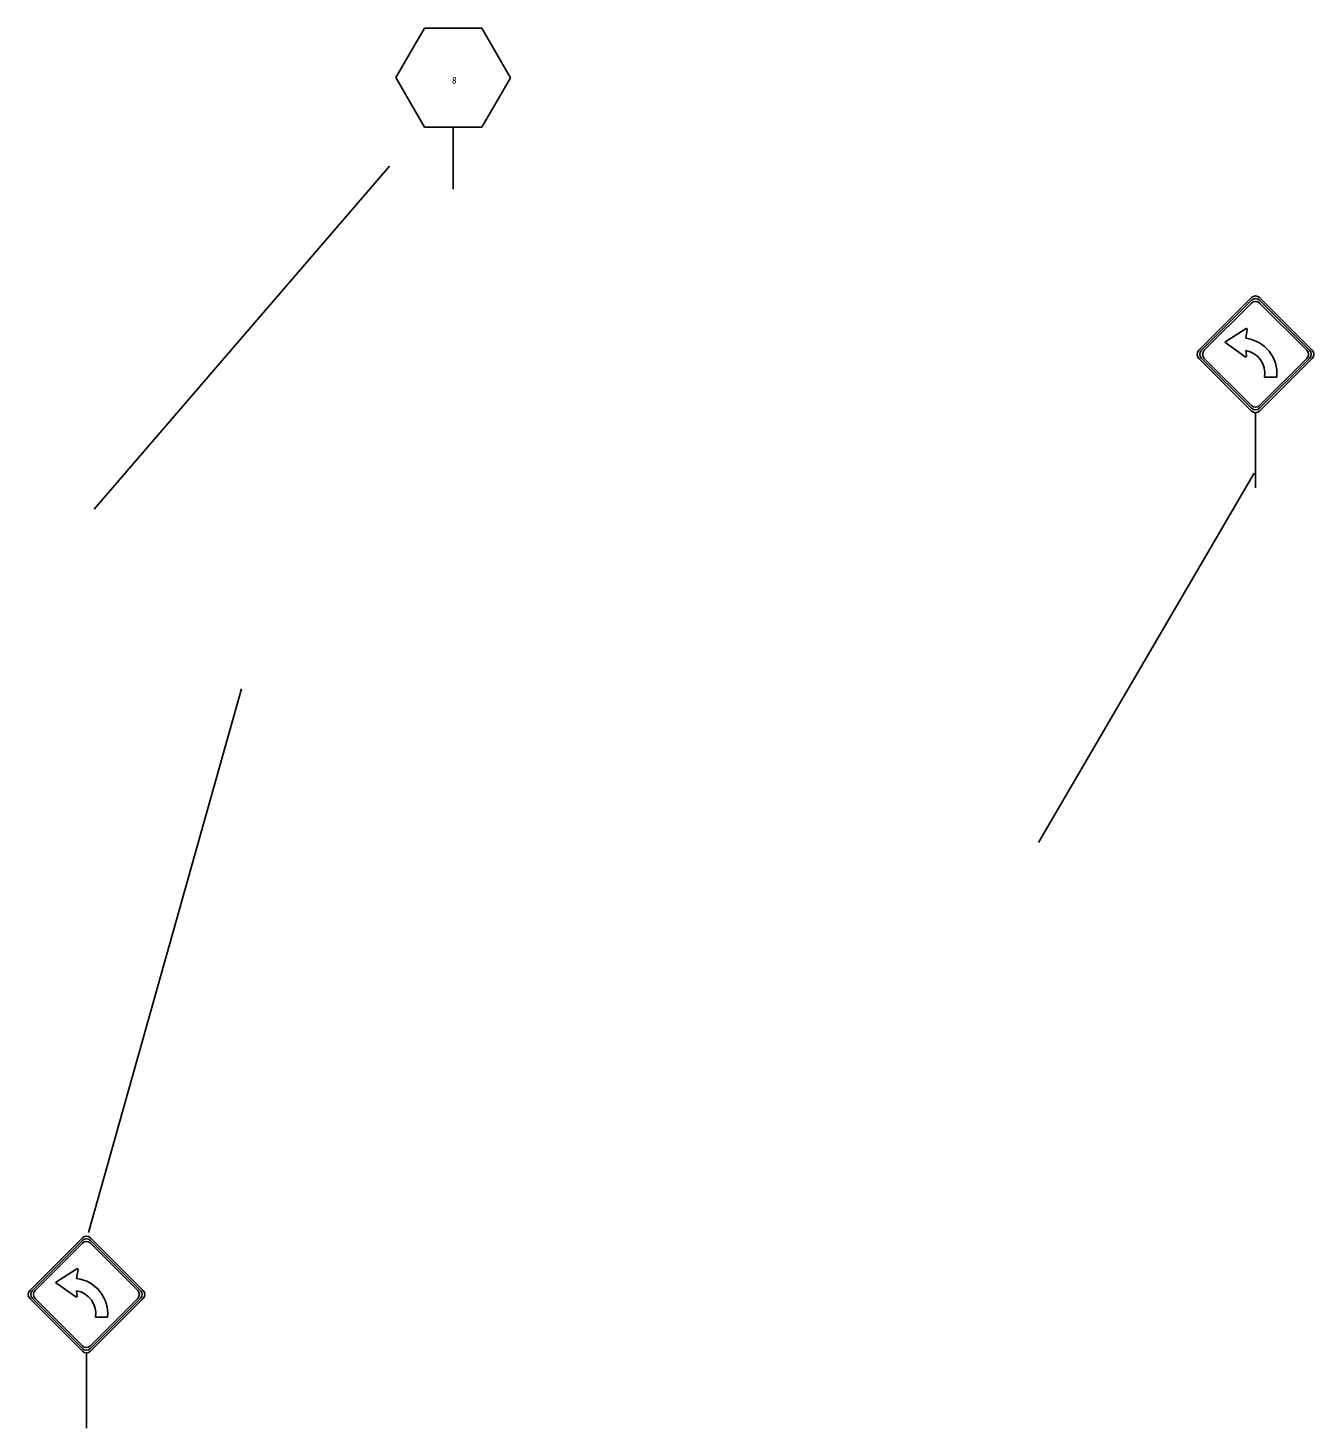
# Model space of a CAD drawing. Units: millimetres on the paper, enlarged 1000 times, with parts at other scales. Extents: x 40000 to 2497605, y 20000 to 1622130.
# Drawn here: x 822739 to 1159425, y 1255429 to 1622130 of the extents above; entities that cross this region are included whole.
import ezdxf
from ezdxf.enums import TextEntityAlignment as Align

# ---------------------------------------------------------------- set-up
doc = ezdxf.new("R2010")
doc.units = ezdxf.units.MM
doc.header["$LTSCALE"] = 1000
doc.layers.add('M-STR-STRC', color=7, linetype='Continuous', lineweight=25)
doc.styles.add('ＭＳ ゴシック', font='')
doc.styles.get('ＭＳ ゴシック').set_extended_font_data('MS Gothic')

msp = doc.modelspace()

# ---------------------------------------------------------------- linework, layer by layer
at = {"layer": 'M-STR-STRC'}
for p, q in [((926548, 1622130), (919033, 1609148)), ((941548, 1622113), (926548, 1622130)), ((949033, 1609115), (941548, 1622113)), ((919033, 1609148), (926519, 1596149)), ((941519, 1596133), (949033, 1609115)), ((926519, 1596149), (941519, 1596133)), ((934019, 1596141), (934019, 1579909)), ((917372, 1585941), (840016, 1496078)), ((1143076, 1551508), (1129288, 1537720)), ((1158986, 1537720), (1145198, 1551508)), ((1143076, 1550801), (1129995, 1537720)), ((1143076, 1550094), (1130702, 1537720)), ((1158279, 1537720), (1145198, 1550801)), ((1157572, 1537720), (1145198, 1550094)), ((1141625, 1543391), (1136044, 1539819)), ((1141954, 1543173), (1141556, 1540847)), ((1141397, 1536027), (1136044, 1539819)), ((1141735, 1536230), (1141556, 1537662)), ((1129288, 1535598), (1143076, 1521810)), ((1129995, 1535598), (1143076, 1522517)), ((1130702, 1535598), (1143076, 1523224)), ((1145198, 1521810), (1158986, 1535598)), ((1145198, 1522517), (1158279, 1535598)), ((1145198, 1523224), (1157572, 1535598)), ((1149668, 1530711), (1146490, 1530711)), ((1144137, 1501693), (1144137, 1521370)), ((1143726, 1505533), (1087272, 1408824)), ((838568, 1306625), (878645, 1449045)), ((836967, 1305245), (823178, 1291456)), ((836967, 1304538), (823885, 1291456)), ((836967, 1303830), (824592, 1291456)), ((852877, 1291456), (839088, 1305245)), ((852169, 1291456), (839088, 1304538)), ((851462, 1291456), (839088, 1303830)), ((835515, 1297127), (829934, 1293555)), ((835844, 1296909), (835447, 1294583)), ((835287, 1289763), (829934, 1293555)), ((835626, 1289966), (835447, 1291398)), ((823178, 1289335), (836967, 1275546)), ((823885, 1289335), (836967, 1276253)), ((824592, 1289335), (836967, 1276960)), ((839088, 1275546), (852877, 1289335)), ((839088, 1276253), (852169, 1289335)), ((839088, 1276960), (851462, 1289335)), ((843559, 1284447), (840381, 1284447)), ((838027, 1255429), (838027, 1275107))]:
    msp.add_line(p, q, dxfattribs=at)
for centre, radius, start, end in [((1144137, 1550448), 1500, 45, 135), ((1144137, 1549741), 1500, 45, 135), ((1144137, 1549033), 1500, 45, 135), ((1140478, 1531669), 9240, 354.04449, 83.29683), ((1141741, 1543209), 216, 350.30905, 122.61924), ((1130348, 1536659), 1500, 135, 225), ((1131055, 1536659), 1500, 135, 225), ((1131762, 1536659), 1500, 135, 225), ((1140478, 1531669), 6089, 350.93996, 79.79603), ((1156511, 1536659), 1500, 315, 45), ((1157218, 1536659), 1500, 315, 45), ((1157925, 1536659), 1500, 315, 45), ((1141521, 1536203), 216, 234.68879, 7.12502), ((1144137, 1524285), 1500, 225, 315), ((1144137, 1523578), 1500, 225, 315), ((1144137, 1522870), 1500, 225, 315), ((838027, 1304184), 1500, 45, 135), ((838027, 1303477), 1500, 45, 135), ((838027, 1302770), 1500, 45, 135), ((834368, 1285406), 9240, 354.04449, 83.29683), ((835631, 1296945), 216, 350.30905, 122.61924), ((824239, 1290395), 1500, 135, 225), ((824946, 1290395), 1500, 135, 225), ((825653, 1290395), 1500, 135, 225), ((834368, 1285406), 6089, 350.93996, 79.79603), ((850402, 1290395), 1500, 315, 45), ((851109, 1290395), 1500, 315, 45), ((851816, 1290395), 1500, 315, 45), ((835412, 1289939), 216, 234.68879, 7.12502), ((838027, 1278021), 1500, 225, 315), ((838027, 1277314), 1500, 225, 315), ((838027, 1276607), 1500, 225, 315)]:
    msp.add_arc(centre, radius, start, end, dxfattribs=at)

# ---------------------------------------------------------------- texts
at = {"layer": 'M-STR-STRC', "style": 'ＭＳ ゴシック'}
msp.add_text('8', height=1833, dxfattribs=at).set_placement((934337, 1608451), align=Align.MIDDLE_CENTER)

doc.saveas('drawing.dxf')
